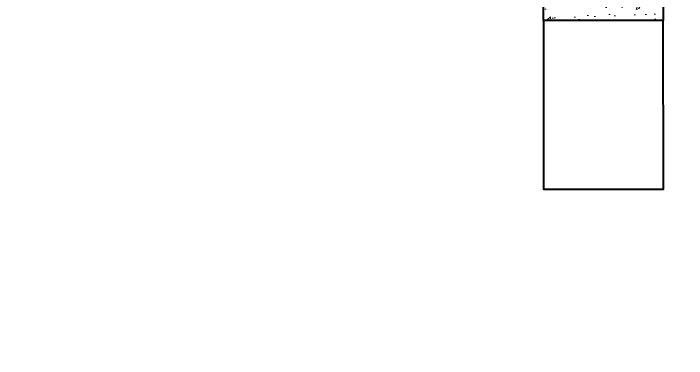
# Model space of a CAD drawing. Header units: feet. Extents: x -99009 to 3252343, y -11094690 to 9035152.
# Drawn here: x 2527884 to 2529006, y -1913900 to -1913325 of the extents above; entities that cross this region are included whole.
import ezdxf

# ---------------------------------------------------------------- set-up
doc = ezdxf.new("R2010")
doc.units = ezdxf.units.FT
doc.layers.add('1', color=1, linetype='Continuous')
for name, color, linetype, lineweight in [('RCC', 3, 'Continuous', 40), ('ROAD', 134, 'Continuous', 0), ('WALL', 10, 'Continuous', 40)]:
    doc.layers.add(name, color=color, linetype=linetype, lineweight=lineweight)

# ---------------------------------------------------------------- blocks, each defined once
blk = doc.blocks.new('RCC COLUMN')
at = {"layer": 'ROAD'}
h = blk.add_hatch(dxfattribs=at)
h.set_pattern_fill('AR-CONC', color=252, scale=10)
h.set_pattern_definition([(50, (-23146.816, 205572.735), (71.726018, -6.275213), [7.5, -82.5]), (355, (-23146.82, 205572.735), (-13.875133, 75.219213), [6, -66]), (100.451444, (-23140.84, 205572.21), (57.850885, 68.944), [6.37402, -70.11421]), (46.1842, (-23146.82, 205592.735), (106.724133, -16.551928), [11.25, -123.75]), (96.635635, (-23137.92, 205591.36), (93.466195, 97.41186), [9.561034, -105.171376]), (351.184164, (-23146.82, 205592.73), (93.466195, 97.41186), [9, -99]), (21, (-23136.816, 205587.735), (59.690705, -40.261889), [7.5, -82.5]), (326, (-23136.82, 205587.735), (24.331533, 72.515005), [6, -66]), (71.451445, (-23131.84, 205584.38), (84.022238, 32.253115), [6.37402, -70.11421]), (37.5, (-23146.816, 205572.735), (1.2159855, 33.2893854), [0, -65.2, 0, -67, 0, -66.25]), (7.5, (-23146.816, 205572.735), (26.306954, 39.441171), [0, -38.2, 0, -63.7, 0, -25.25]), (327.5, (-23169.116, 205572.735), (53.3822436, -2.2554872), [0, -25, 0, -78, 0, -103.5]), (317.5, (-23179.116, 205572.735), (58.318617, 10.010498), [0, -32.5, 0, -51.8, 0, -73.5])])
h.paths.add_polyline_path([(-100, -115), (100, -115), (100, 85), (-100, 85)])
at = {"layer": 'RCC'}
blk.add_lwpolyline([(-100, -115), (100, -115), (100, 85), (-100, 85)], close=True, dxfattribs=at)

msp = doc.modelspace()

# ---------------------------------------------------------------- linework, layer by layer
at = {"layer": '1'}
msp.add_arc((2520410.24778, -1978395.99612), 100000, 84.1346387202, 194.3871675539, dxfattribs=at)
at = {"layer": 'WALL'}
msp.add_lwpolyline([(2528767.34616, -1913336.76454), (2528767.66548, -1913618.01264), (2528967.66535, -1913617.78557), (2528967.34603, -1913336.53746)], close=True, dxfattribs=at)

# ---------------------------------------------------------------- block references
at = {"xscale": -1, "rotation": 90.06505171407346}
msp.add_blockref('RCC COLUMN', (2528852.23257, -1913236.66809), dxfattribs=at)

doc.saveas('drawing.dxf')
